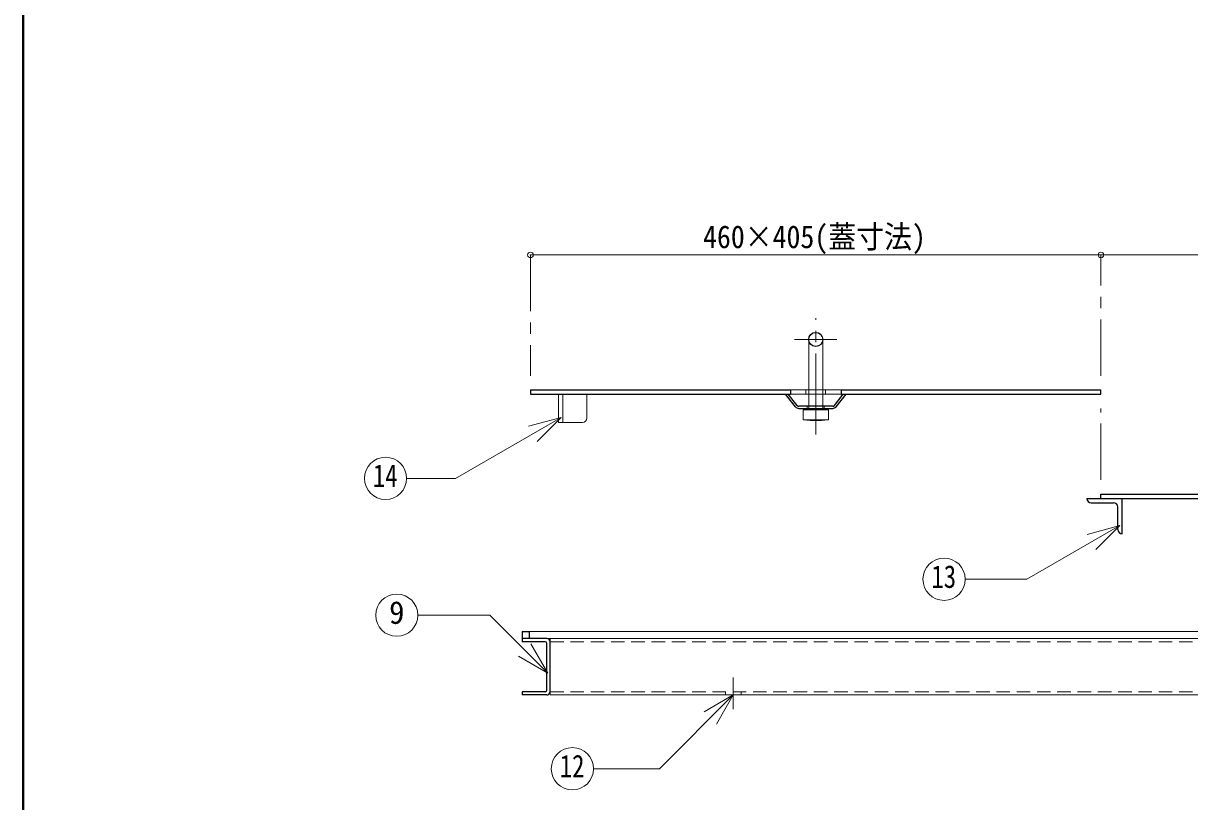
# Model space of a CAD drawing. Units: millimetres at full size, sheet at 1:8; details may follow other scales. Extents: x -1694 to 1546, y -1125 to 1123.
# Drawn here: x -1694 to -866, y -77 to 476 of the extents above; entities that cross this region are included whole.
import ezdxf
from ezdxf.enums import TextEntityAlignment as Align

# ---------------------------------------------------------------- set-up
doc = ezdxf.new("R2010")
doc.units = ezdxf.units.MM
doc.header["$LTSCALE"] = 8
doc.header["$PDMODE"] = 32
doc.header["$PDSIZE"] = 4
doc.linetypes.add('CHAIN1', pattern=[8, 5, -1, 1, -1])
doc.linetypes.add('DASHED1', pattern=[1.8, 1.2, -0.6])
doc.layers.add('0-0_ﾚｲﾔ1', color=4, linetype='Continuous', lineweight=9)
doc.styles.add('ＭＳ ゴシック', font='')
doc.styles.get('ＭＳ ゴシック').set_extended_font_data('MS Gothic')

msp = doc.modelspace()

# ---------------------------------------------------------------- linework, layer by layer
at = {"layer": '0-0_ﾚｲﾔ1', "color": 1, "lineweight": 40}
msp.add_line((-1694.146, -1124.83), (-1694.146, 1123.17), dxfattribs=at)
at = {"layer": '0-0_ﾚｲﾔ1'}
for p, q in [((-1334.146, 311.67), (-929.146, 311.67)), ((-929.146, 311.67), (-524.146, 311.67)), ((-1138.646, 215.87), (-1136.646, 215.87)), ((-1126.646, 215.87), (-1124.646, 215.87)), ((-1294.146, 195.67), (-1294.146, 212.67)), ((-1136.646, 212.67), (-1138.646, 212.67)), ((-1124.646, 212.67), (-1126.646, 212.67)), ((-1297.146, 192.67), (-1311.146, 192.67)), ((-1335.146, 44.17), (-523.146, 44.17)), ((-1320.146, 39.17), (-1322.446, 39.17))]:
    msp.add_line(p, q, dxfattribs=at)
at = {"layer": '0-0_ﾚｲﾔ1', "linetype": 'CHAIN1'}
for p, q in [((-1334.146, 311.67), (-1334.146, 225.87)), ((-929.146, 225.87), (-929.146, 311.67)), ((-1131.646, 201.67), (-1131.646, 266.67)), ((-1146.646, 251.67), (-1116.646, 251.67)), ((-929.146, 151.87), (-929.146, 202.67)), ((-1131.646, 184.17), (-1131.646, 194.67)), ((-1190.146, 11.47), (-1190.146, -10.83))]:
    msp.add_line(p, q, dxfattribs=at)
at = {"layer": '0-0_ﾚｲﾔ1', "color": 7, "lineweight": 18}
for p, q in [((-1136.646, 251.67), (-1136.646, 204.17)), ((-1126.646, 251.67), (-1126.646, 204.17)), ((-1138.646, 215.87), (-1149.646, 215.87)), ((-1138.646, 215.87), (-1138.646, 212.67)), ((-1113.646, 215.87), (-1124.646, 215.87)), ((-1124.646, 215.87), (-1124.646, 212.67)), ((-1314.146, 212.67), (-1314.146, 192.67)), ((-1311.146, 212.67), (-1311.146, 192.67)), ((-1149.646, 212.67), (-1138.646, 212.67)), ((-1113.646, 212.67), (-1124.646, 212.67)), ((-1135.646, 202.17), (-1140.646, 201.67)), ((-1140.646, 201.67), (-1122.646, 201.67)), ((-1140.646, 194.67), (-1140.646, 201.67)), ((-1136.646, 202.67), (-1136.646, 202.07)), ((-1131.646, 201.67), (-1131.646, 194.67)), ((-1122.646, 201.67), (-1127.646, 202.17)), ((-1126.646, 202.67), (-1126.646, 202.07)), ((-1122.646, 194.67), (-1122.646, 201.67)), ((-1312.457, 196.16), (-1387.242, 152.983)), ((-1312.457, 196.16), (-1335.639, 189.948)), ((-1312.457, 196.16), (-1329.428, 179.19)), ((-1314.146, 192.67), (-1311.146, 192.67)), ((-1140.646, 194.67), (-1122.646, 194.67)), ((-1140.646, 194.67), (-1135.646, 194.17)), ((-1135.646, 194.17), (-1131.646, 194.67)), ((-1135.646, 194.17), (-1127.646, 194.17)), ((-1131.646, 194.67), (-1127.646, 194.17)), ((-1127.646, 194.17), (-1122.646, 194.67)), ((-1422.03, 152.983), (-1387.242, 152.983)), ((-915.767, 119.402), (-981.681, 81.346)), ((-915.767, 119.402), (-938.95, 113.19)), ((-915.767, 119.402), (-932.738, 102.431)), ((-1025.521, 81.346), (-981.681, 81.346)), ((-1414.02, 55.807), (-1362.881, 55.807)), ((-1321.807, 14.732), (-1362.881, 55.807)), ((-1321.807, 14.732), (-1333.807, 35.517)), ((-1320.146, 39.17), (-538.146, 39.17)), ((-1320.146, 36.87), (-1320.146, 39.17)), ((-1321.807, 14.732), (-1342.592, 26.732)), ((-1320.146, -0.83), (-1320.146, 1.47)), ((-1320.146, -0.83), (-538.146, -0.83)), ((-1190.146, -0.83), (-1242.58, -53.264)), ((-1190.146, -0.83), (-1210.931, -12.83)), ((-1190.146, -0.83), (-1202.146, -21.614)), ((-1289.358, -53.264), (-1242.58, -53.264))]:
    msp.add_line(p, q, dxfattribs=at)
at = {"layer": '0-0_ﾚｲﾔ1', "color": 5, "lineweight": 25}
for p, q in [((-1334.146, 215.87), (-1149.646, 215.87)), ((-1334.146, 215.87), (-1334.146, 212.67)), ((-1149.646, 215.87), (-1149.646, 212.67)), ((-1113.646, 215.87), (-929.146, 215.87)), ((-1113.646, 215.87), (-1113.646, 212.67)), ((-929.146, 212.67), (-929.146, 215.87)), ((-1334.146, 212.67), (-1149.646, 212.67)), ((-1146.047, 203.796), (-1153.146, 212.67)), ((-1144.876, 204.733), (-1151.225, 212.67)), ((-1118.417, 204.733), (-1112.067, 212.67)), ((-1117.245, 203.796), (-1110.146, 212.67)), ((-1113.646, 212.67), (-929.146, 212.67)), ((-1119.588, 204.17), (-1143.704, 204.17)), ((-1143.704, 202.67), (-1119.588, 202.67)), ((-929.146, 141.87), (-744.646, 141.87)), ((-929.146, 138.67), (-929.146, 141.87)), ((-939.146, 138.67), (-744.646, 138.67)), ((-936.146, 135.67), (-920.146, 135.67)), ((-917.146, 116.67), (-917.146, 132.67)), ((-914.146, 113.67), (-914.146, 138.67)), ((-1340.146, 44.17), (-1340.146, 36.87)), ((-1322.446, 39.17), (-1340.146, 39.17)), ((-1323.596, 36.87), (-1340.146, 36.87)), ((-1322.446, 2.62), (-1322.446, 35.72)), ((-1320.146, 1.47), (-1320.146, 36.87)), ((-1340.146, 1.47), (-1340.146, -0.83)), ((-1323.596, 1.47), (-1340.146, 1.47)), ((-1322.446, -0.83), (-1340.146, -0.83))]:
    msp.add_line(p, q, dxfattribs=at)
at = {"layer": '0-0_ﾚｲﾔ1', "linetype": 'DASHED1'}
for p, q in [((-1136.646, 215.87), (-1126.646, 215.87)), ((-1126.646, 212.67), (-1136.646, 212.67)), ((-1137.646, 204.17), (-1137.646, 202.67)), ((-1136.646, 204.17), (-1136.646, 202.67)), ((-1126.646, 204.17), (-1126.646, 202.67)), ((-1125.646, 204.17), (-1125.646, 202.67)), ((-1320.146, 36.87), (-538.146, 36.87)), ((-1320.146, 1.47), (-538.146, 1.47)), ((-1195.646, -0.83), (-1195.646, 1.47)), ((-1184.646, -0.83), (-1184.646, 1.47))]:
    msp.add_line(p, q, dxfattribs=at)
at = {"layer": '0-0_ﾚｲﾔ1', "color": 7, "lineweight": 18}
msp.add_lwpolyline([(-1131.646, 201.67), (-1135.646, 202.17), (-1127.646, 202.17)], close=True, dxfattribs=at)
at = {"layer": '0-0_ﾚｲﾔ1', "color": 5, "lineweight": 25}
msp.add_lwpolyline([(-1340.146, 44.17), (-1335.146, 44.17), (-1335.146, 39.17)], dxfattribs=at)
msp.add_circle((-1131.646, 251.67), 5, dxfattribs=at)
at = {"layer": '0-0_ﾚｲﾔ1', "color": 7, "lineweight": 18}
for centre in [(-1437.03, 152.983), (-1040.521, 81.346), (-1429.02, 55.807), (-1304.358, -53.264)]:
    msp.add_circle(centre, 15, dxfattribs=at)
at = {"layer": '0-0_ﾚｲﾔ1', "color": 5, "lineweight": 25}
for centre, radius, start, end in [((-1143.704, 205.67), 3, 218.65981, 270), ((-1143.704, 205.67), 1.5, 218.65981, 270), ((-1119.588, 205.67), 1.5, 270, 321.34019), ((-1119.588, 205.67), 3, 270, 321.34019), ((-936.146, 138.67), 3, 180, 270), ((-920.146, 132.67), 3, 0, 90), ((-914.146, 116.67), 3, 180, 270), ((-1323.596, 35.72), 1.15, 0, 90), ((-1322.446, 36.87), 2.3, 0, 90), ((-1323.596, 2.62), 1.15, 270, 0), ((-1322.446, 1.47), 2.3, 270, 0)]:
    msp.add_arc(centre, radius, start, end, dxfattribs=at)
at = {"layer": '0-0_ﾚｲﾔ1'}
msp.add_arc((-1297.146, 195.67), 3, 270, 0, dxfattribs=at)
at = {"layer": '0-0_ﾚｲﾔ1', "color": 1}
for p in [(-1334.146, 311.67), (-929.146, 311.67)]:
    msp.add_point(p, dxfattribs=at)

# ---------------------------------------------------------------- texts
at = {"layer": '0-0_ﾚｲﾔ1', "color": 7, "style": 'ＭＳ ゴシック'}
for s, width, p in [('460×405(蓋寸法)', 0.9, (-1211.646, 311.67)), ('14', 0.8, (-1446.03, 141.983)), ('13', 0.8, (-1049.521, 70.346)), ('12', 0.8, (-1313.358, -64.264))]:
    msp.add_text(s, height=16.13, dxfattribs=dict(at, width=width)).set_placement(p, align=Align.BOTTOM_LEFT)
msp.add_text('9', height=16.13, dxfattribs=at).set_placement((-1434.52, 44.807), align=Align.BOTTOM_LEFT)

doc.saveas('drawing.dxf')
